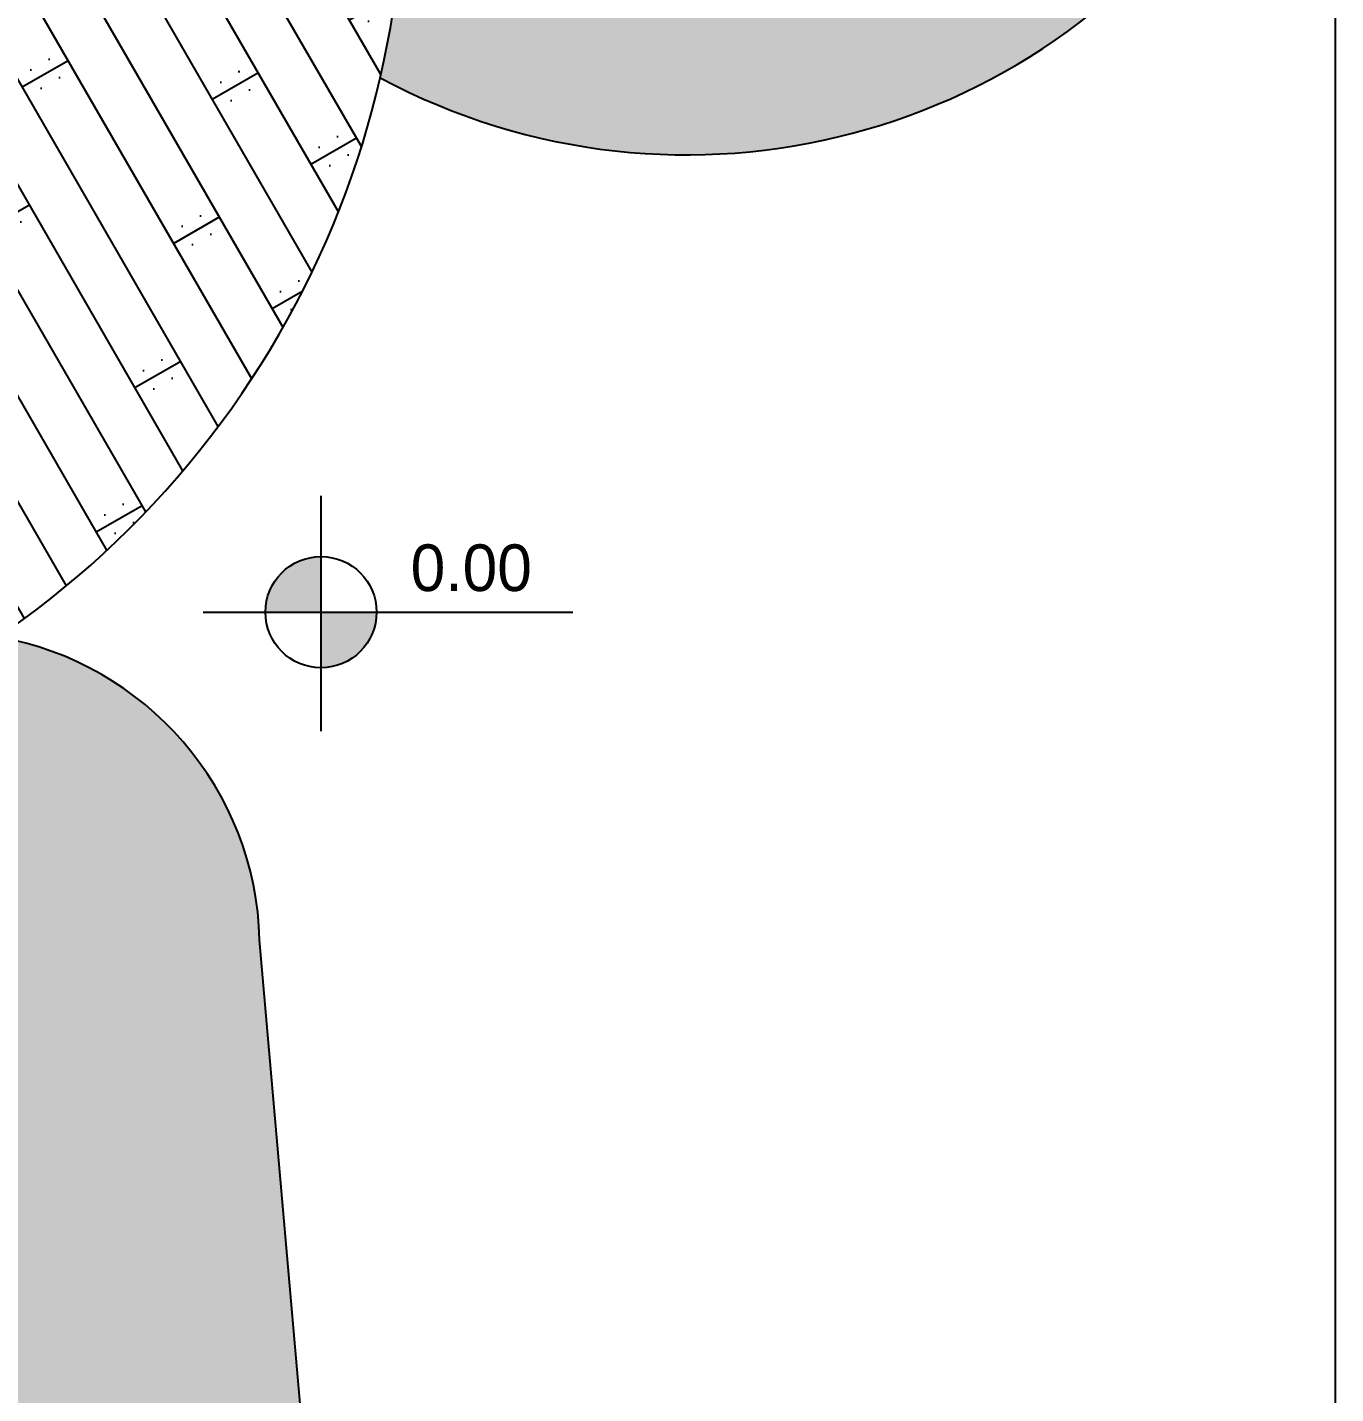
# Model space of a CAD drawing. Header units: metres. Extents: x 97 to 197, y 104 to 205.
# Drawn here: x 111.598 to 114.076, y 120.318 to 122.906 of the extents above; entities that cross this region are included whole.
import ezdxf

# ---------------------------------------------------------------- set-up
doc = ezdxf.new("R2010")
doc.units = ezdxf.units.M
doc.layers.get('0').update_dxf_attribs({"plot": 0})
for name, color, linetype in [('15-COTAS', 14, 'Continuous'), ('18-HATCH', 1, 'Continuous'), ('5-PISO', 1, 'Continuous'), ('7-PISO_INF', 253, 'Continuous')]:
    doc.layers.add(name, color=color, linetype=linetype)
doc.styles.add('GRAF', font='GRAF.SHX')
doc.styles.get("Standard").update_dxf_attribs({"font": 'arial.ttf', "height": 2.5})
doc.dimstyles.new('COTA ANOTATIVA', dxfattribs={"dimtxt": 2.5, "dimasz": 2.5, "dimexe": 2, "dimexo": 1, "dimgap": 0.5, "dimtad": 1, "dimzin": 4, "dimdsep": 46, "dimtxsty": 'Standard', "dimblk": 'ARCHTICK', "dimcen": 1, "dimclrd": 256, "dimclre": 256, "dimclrt": 256, "dimazin": 0, "dimtfac": 1, "dimtofl": 0, "dimtmove": 1, "dimatfit": 3, "dimldrblk": 'DOT', "dimfxl": 2, "dimfxlon": 1, "dimtolj": 1, "dimtzin": 0, "dimarcsym": 0})

# ---------------------------------------------------------------- blocks, each defined once
blk = doc.blocks.new('NIVEL01')
at = {"layer": '15-COTAS', "true_color": 0x000000}
h = blk.add_hatch(color=18, dxfattribs=at)
h.dxf.hatch_style = 1
h.paths.add_polyline_path([(0, 0.1504, 0.414214), (-0.1504, 0), (0, 0)])
h.paths.add_polyline_path([(0.1504, 0), (0, 0), (0, -0.1504, 0.414214)])
for p, q in [((0, 0.3151), (0, -0.3222)), ((-0.3186, 0), (0.6814, 0))]:
    blk.add_line(p, q)
blk.add_circle((0, 0), 0.1504)
at = {"style": 'GRAF'}
blk.add_attdef('ELEV', (0.2425, 0.0571), '', height=0.1261, dxfattribs=at)
blk = doc.blocks.new('_ArchTick')
at = {"color": 0, "linetype": 'ByBlock', "const_width": 0.15}
blk.add_lwpolyline([(-0.5, -0.5), (0.5, 0.5)], dxfattribs=at)
blk = doc.blocks.new('*D297')
at = {"layer": '15-COTAS', "lineweight": -2, "transparency": 16777216}
blk.add_arc((105.576, 118.1672), 0.556, 5, 120, dxfattribs=at)
at = {"layer": 'Defpoints', "color": 0, "transparency": 16777216}
for p in [(102.076, 124.2293), (112.5494, 118.7773), (105.9804, 118.5487), (105.576, 118.1672), (105.576, 118.1672)]:
    blk.add_point(p, dxfattribs=at)
at = {"layer": '15-COTAS', "lineweight": -2, "transparency": 16777216, "xscale": 0.125, "yscale": 0.125, "zscale": 0.125}
for p, rotation in [((105.298, 118.6487), 209.9999999999998), ((106.1299, 118.2156), 275.0000000000002)]:
    blk.add_blockref('_ArchTick', p, dxfattribs=dict(at, rotation=rotation))
at = {"layer": '15-COTAS', "transparency": 16777216, "insert": (105.8738, 118.7391), "char_height": 0.125, "attachment_point": 5, "rotation": 332.5}
blk.add_mtext('\\A1;115.00°', dxfattribs=at)
blk = doc.blocks.new('_Dot')
at = {"color": 0, "linetype": 'ByBlock', "lineweight": -2}
blk.add_line((-0.5, 0), (-1, 0), dxfattribs=at)
at = {"color": 0, "linetype": 'ByBlock', "const_width": 0.5}
blk.add_lwpolyline([(-0.25, 0, 1), (0.25, 0, 1)], format="xyb", close=True, dxfattribs=at)

msp = doc.modelspace()

# ---------------------------------------------------------------- hatches: boundary and pattern name
at = {"layer": '18-HATCH', "transparency": 33554508}
h = msp.add_hatch(color=254, dxfattribs=at)
h.dxf.hatch_style = 1
h.paths.add_polyline_path([(105.1615, 126.239), (108.1623, 121.0416, -0.453693), (108.0629, 120.5397, 0.414214), (107.9385, 120.0752), (108.046, 119.889), (109.6648, 120.0306, -1.041113), (110.6255, 120.1147), (110.7998, 118.1223, 1), (112.2941, 118.253), (112.0382, 121.1774, 0.35724), (111.5434, 121.7512, -0.464806), (108.944, 122.472, -0.267949), (108.2647, 122.8641), (105.9221, 126.9217, -0.553373), (106.3982, 127.8201), (99.5639, 127.8201), (101.7663, 124.2788)])
at = {"layer": '18-HATCH', "transparency": 33554610}
h = msp.add_hatch(dxfattribs=at)
h.set_pattern_fill('BOARDWN', color=256, scale=0.05, pattern_type=2)
h.set_pattern_definition([(300, (101.49429, 122.2769), (0.0866025, 0.05), []), (30, (101.4943, 122.2769), (0.073205, 0.273205), [0.1, -0.7]), (30, (101.53027, 122.27458), (0.073205, 0.273205), [0, -0.04, 0, -0.76]), (30, (101.91027, 121.6164), (0.073205, 0.273205), [0, -0.04, 0, -0.76]), (30, (101.7809, 121.9805), (0.073205, 0.273205), [0.1, -0.7]), (30, (101.79688, 122.01281), (0.073205, 0.273205), [0, -0.04, 0, -0.76]), (30, (101.81688, 121.97817), (0.073205, 0.273205), [0, -0.04, 0, -0.76])])
h.paths.add_polyline_path([(112.0678, 124.1029, 0.763897), (108.7833, 123.2076, 1.309077)])
at = {"layer": '18-HATCH', "transparency": 33554508}
h = msp.add_hatch(color=254, dxfattribs=at)
h.dxf.hatch_style = 1
h.paths.add_polyline_path([(113.5749, 124.884), (113.5749, 124.3085, -0.706279), (112.158, 123.9283, -0.163371), (112.2667, 122.8106, 0.931401)])
edge = h.paths.add_edge_path()
edge.add_line((112.1544, 122.019), (112.1544, 121.5729))
edge = h.paths.add_edge_path()
edge.add_line((111.9313, 121.7984), (112.6313, 121.7984))
h.paths.add_polyline_path([(112.3021, 121.8163), (112.6153, 121.8163), (112.6153, 121.9487), (112.3021, 121.9487)], flags=9)
h.paths.add_polyline_path([(103.853, 118.645), (104.1098, 118.645), (104.1098, 118.9026), (103.853, 118.9026)], flags=9)
h.paths.add_polyline_path([(103.853, 118.345), (104.1098, 118.345), (104.1098, 118.6026), (103.853, 118.6026)], flags=9)
h.paths.add_polyline_path([(103.853, 118.045), (104.1098, 118.045), (104.1098, 118.3026), (103.853, 118.3026)], flags=9)
h.paths.add_polyline_path([(103.853, 117.745), (104.1098, 117.745), (104.1098, 118.0026), (103.853, 118.0026)], flags=9)
h.paths.add_polyline_path([(103.853, 117.448), (104.1098, 117.448), (104.1098, 117.7056), (103.853, 117.7056)], flags=9)
h.paths.add_polyline_path([(103.853, 117.145), (104.1098, 117.145), (104.1098, 117.4026), (103.853, 117.4026)], flags=9)
h.paths.add_polyline_path([(103.853, 116.845), (104.1098, 116.845), (104.1098, 117.1026), (103.853, 117.1026)], flags=9)
h.paths.add_polyline_path([(103.853, 116.545), (104.1098, 116.545), (104.1098, 116.8026), (103.853, 116.8026)], flags=9)
h.paths.add_polyline_path([(103.853, 116.245), (104.1098, 116.245), (104.1098, 116.5026), (103.853, 116.5026)], flags=9)
h.paths.add_polyline_path([(103.853, 115.945), (104.1098, 115.945), (104.1098, 116.2026), (103.853, 116.2026)], flags=9)
h.paths.add_polyline_path([(103.8648, 115.645), (104.0244, 115.645), (104.0244, 115.9026), (103.8648, 115.9026)], flags=9)
h.paths.add_polyline_path([(103.865, 115.345), (104.0246, 115.345), (104.0246, 115.6026), (103.865, 115.6026)], flags=9)
h.paths.add_polyline_path([(103.8638, 115.045), (104.0234, 115.045), (104.0234, 115.3026), (103.8638, 115.3026)], flags=9)
h.paths.add_polyline_path([(103.8655, 114.746), (104.0251, 114.746), (104.0251, 115.0036), (103.8655, 115.0036)], flags=9)
h.paths.add_polyline_path([(103.8648, 114.445), (104.0244, 114.445), (104.0244, 114.7026), (103.8648, 114.7026)], flags=9)
h.paths.add_polyline_path([(103.8698, 114.145), (104.0294, 114.145), (104.0294, 114.4026), (103.8698, 114.4026)], flags=9)
h.paths.add_polyline_path([(103.8647, 113.845), (104.0243, 113.845), (104.0243, 114.1026), (103.8647, 114.1026)], flags=9)
h.paths.add_polyline_path([(103.8669, 113.545), (104.0265, 113.545), (104.0265, 113.8026), (103.8669, 113.8026)], flags=9)
h.paths.add_polyline_path([(103.853, 113.245), (104.0126, 113.245), (104.0126, 113.5026), (103.853, 113.5026)], flags=9)

# ---------------------------------------------------------------- linework, layer by layer
at = {"layer": '5-PISO', "ltscale": 0.02}
msp.add_lwpolyline([(108.944, 122.472, -0.267949), (108.2647, 122.8641), (105.9221, 126.9217, -0.601836), (106.4853, 127.8201), (106.4853, 127.8201), (99.5639, 127.8201), (101.7663, 124.2788), (105.1615, 126.239), (108.1623, 121.0416, -0.453693), (108.0629, 120.5397, 0.414214), (107.9385, 120.0752), (108.046, 119.889), (109.6648, 120.0306, -1.041113), (110.6255, 120.1147), (110.7998, 118.1223, 1), (112.2941, 118.253), (112.0382, 121.1774, 0.35724), (111.5434, 121.7512)], format="xyb", dxfattribs=at)
for centre, radius, start, end in [((112.8471, 123.8938), 1.229, 241.8176, 53.6809), ((110.5476, 123.2076), 1.7643, 118.0614, 30.4956)]:
    msp.add_arc(centre, radius, start, end, dxfattribs=at)
at = {"layer": '7-PISO_INF'}
msp.add_lwpolyline([(99.5639, 127.8201), (99.5639, 123.0072), (99.5639, 113.0755, 0.426655), (104.3095, 108.1035), (114.076, 108.1035), (114.076, 127.8201)], format="xyb", close=True, dxfattribs=at)

# ---------------------------------------------------------------- block references
at = {"layer": '15-COTAS', "xscale": 0.7, "yscale": 0.7, "zscale": 0.7}
msp.add_blockref('NIVEL01', (112.1544, 121.7984), dxfattribs=at).add_auto_attribs({'ELEV': '0.00'})

# ---------------------------------------------------------------- dimensions: what is measured, and where the dimension line sits
at = {"layer": '15-COTAS', "transparency": 33554687}
dim = msp.add_angular_dim_2l(base=(105.9804, 118.5487), line1=((105.576, 118.1672), (102.076, 124.2293)), line2=((105.576, 118.1672), (112.5494, 118.7773)), dimstyle='COTA ANOTATIVA', override={"dimscale": 0}, dxfattribs=at)
dim.commit()
dim.dimension.update_dxf_attribs({"geometry": '*D297', "text_midpoint": (105.8738, 118.7391)})

doc.saveas('drawing.dxf')
